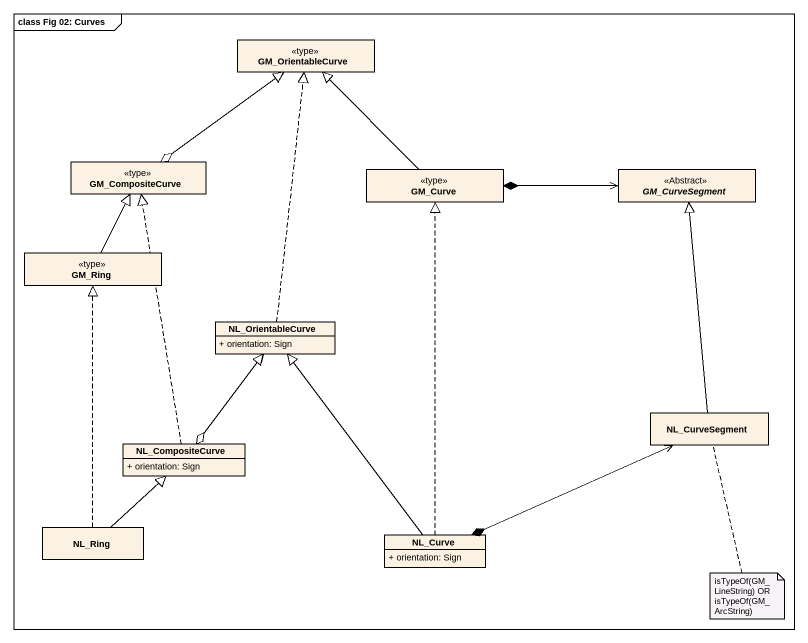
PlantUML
@startuml
mainframe class Fig 02: Curves
hide circle
hide empty members
skinparam classAttributeIconSize 0
class GM_OrientableCurve <<type>>
class GM_CompositeCurve <<type>>
class GM_Curve <<type>>
abstract class GM_CurveSegment <<Abstract>>
class GM_Ring <<type>>
class NL_OrientableCurve {
  + orientation: Sign
}
class NL_CurveSegment
class NL_CompositeCurve {
  + orientation: Sign
}
class NL_Ring
class NL_Curve {
  + orientation: Sign
}
GM_CompositeCurve o-up-> GM_OrientableCurve
GM_CompositeCurve -up-|> GM_OrientableCurve
GM_Curve -up-|> GM_OrientableCurve
GM_CurveSegment <-left-* GM_Curve
GM_Ring -up-|> GM_CompositeCurve
NL_OrientableCurve .up.|> GM_OrientableCurve
NL_CurveSegment -up-|> GM_CurveSegment
NL_CompositeCurve .up.|> GM_CompositeCurve
NL_CompositeCurve o-up-> NL_OrientableCurve
NL_CompositeCurve -up-|> NL_OrientableCurve
NL_Ring .up.|> GM_Ring
NL_Ring -up-|> NL_CompositeCurve
NL_Curve .up.|> GM_Curve
NL_Curve -up-|> NL_OrientableCurve
NL_Curve *-right-> NL_CurveSegment
note bottom of NL_CurveSegment : isTypeOf(GM_LineString) OR isTypeOf(GM_ArcString)
@enduml
